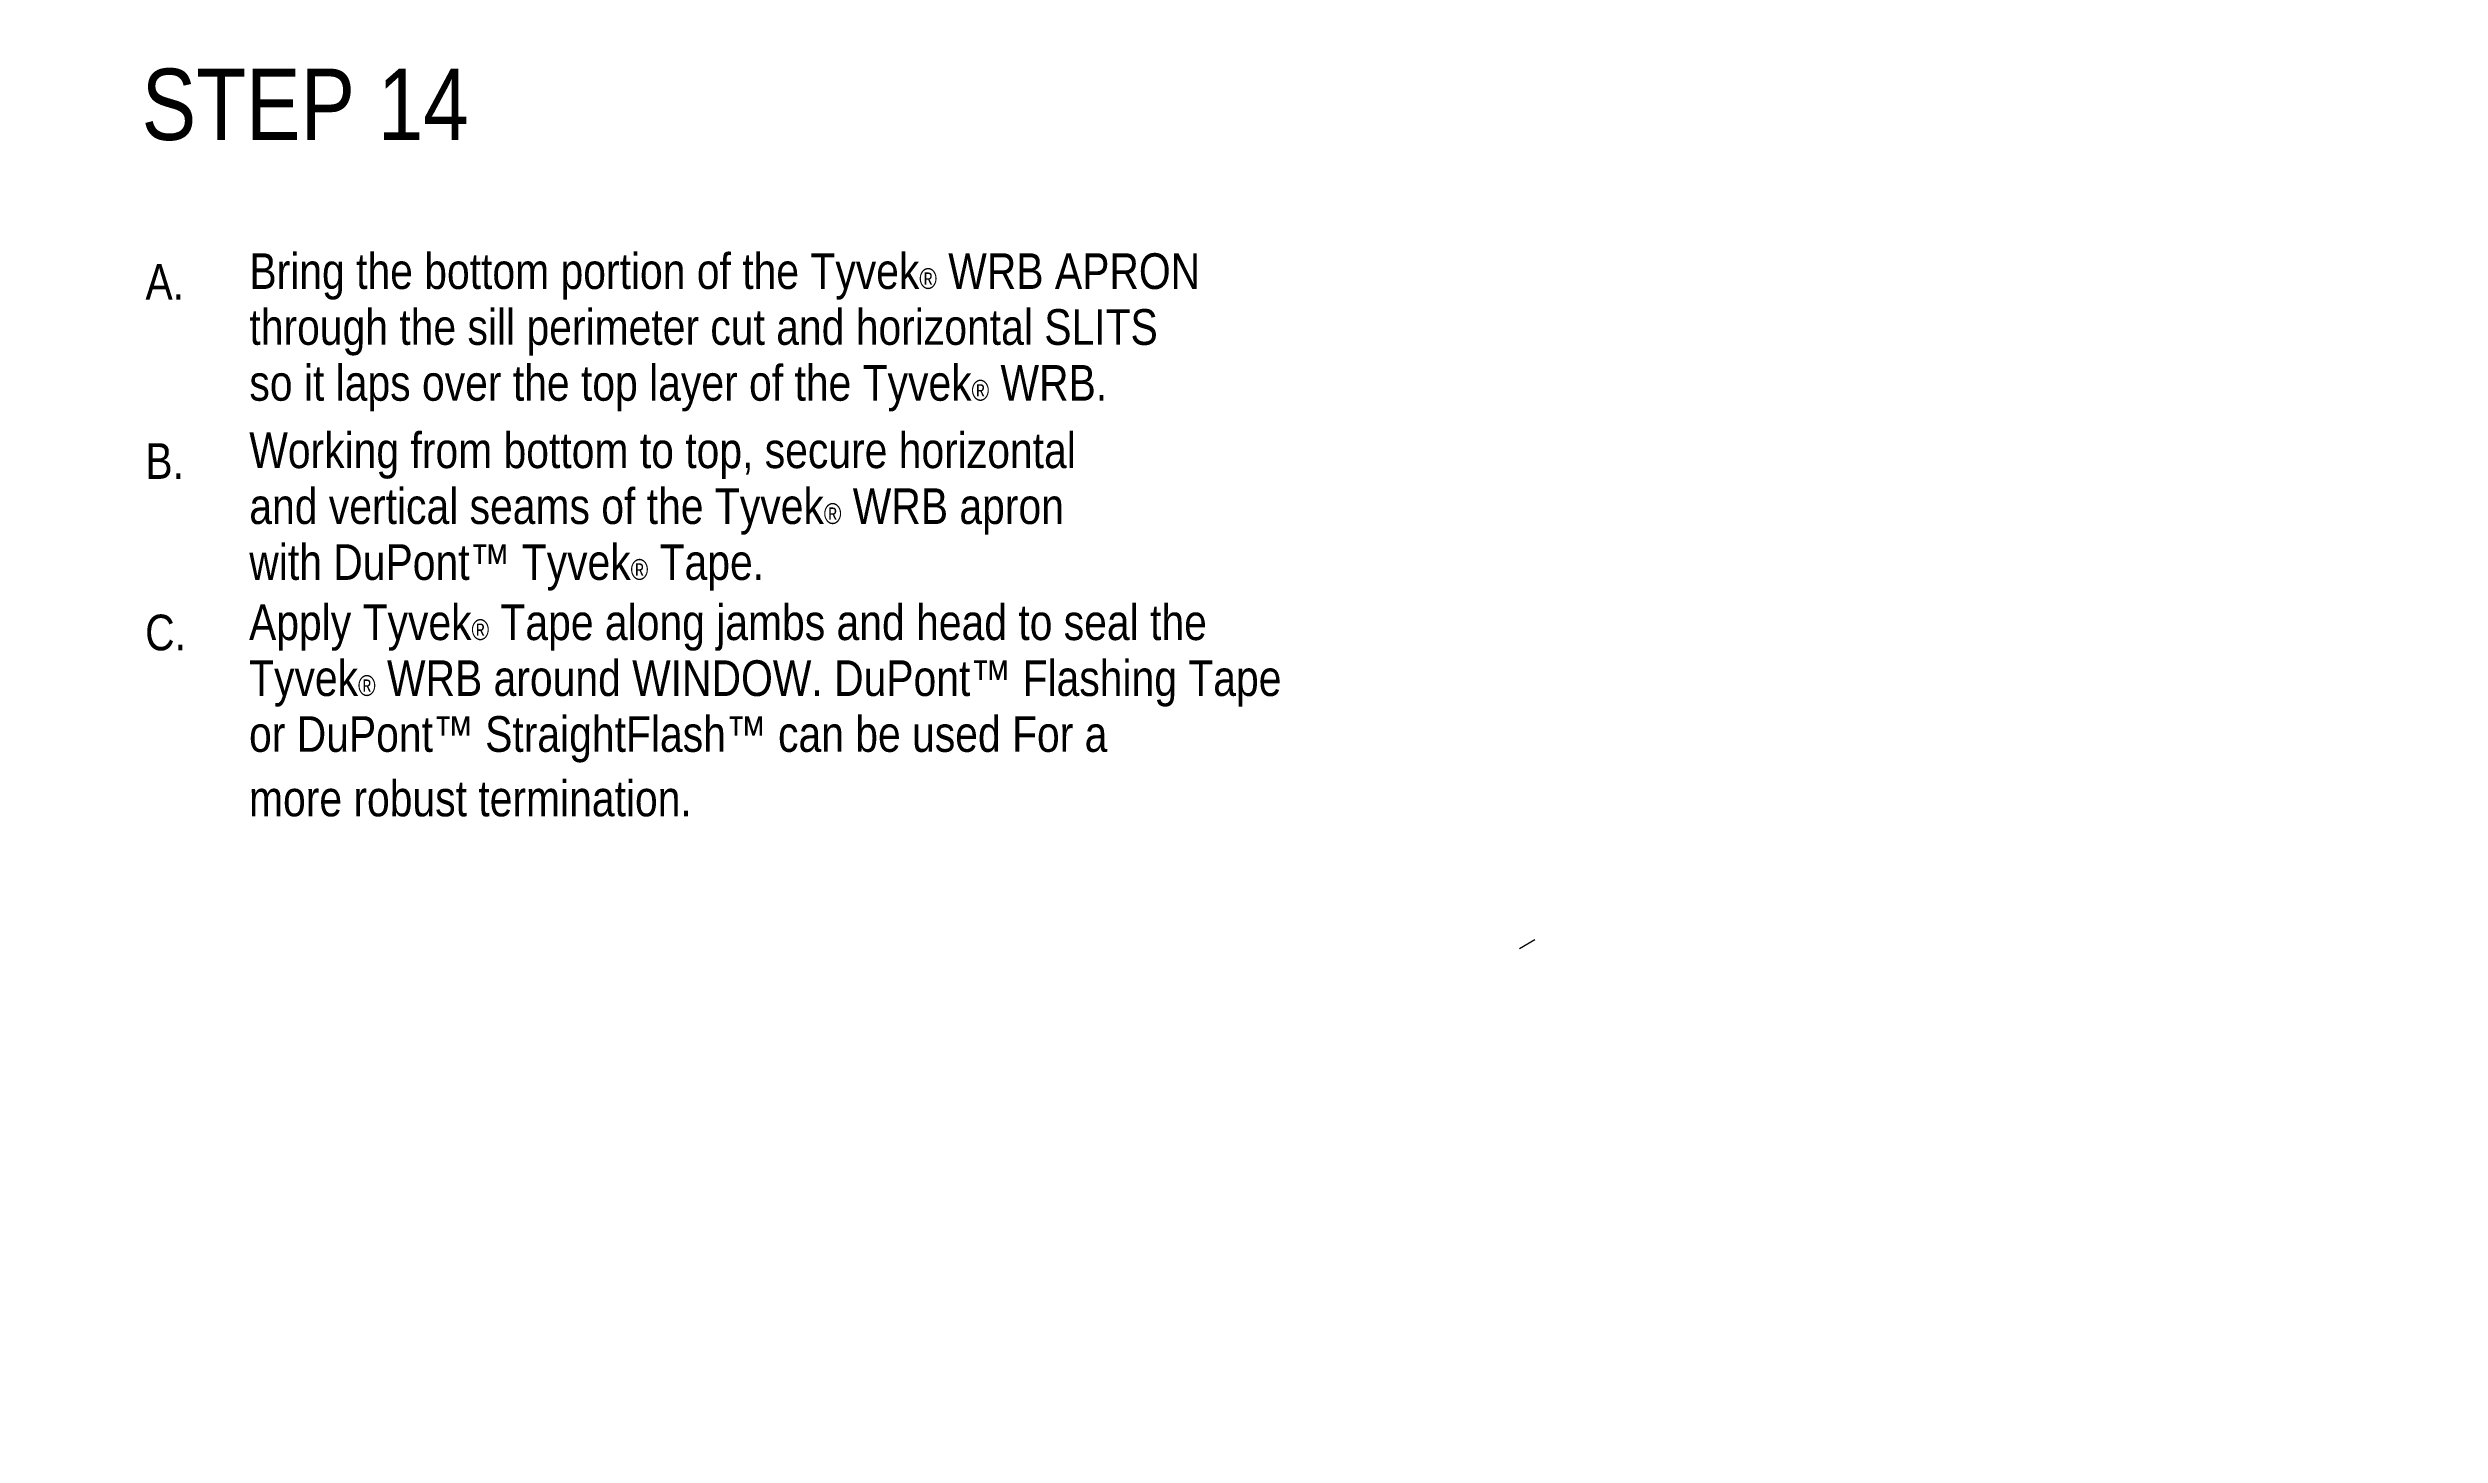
# Model space of a CAD drawing. Extents: x -1140 to 5605, y -816 to 2382.
# Drawn here: x 4096 to 4850, y 512 to 949 of the extents above; entities that cross this region are included whole.
import ezdxf

# ---------------------------------------------------------------- set-up
doc = ezdxf.new("R2010")
doc.units = 0
doc.header["$MEASUREMENT"] = 0
for name, color, linetype, lineweight in [('.ATI-TEXT', 7, 'Continuous', 0), ('G-ANNO-TTLB', 7, 'Continuous', 0), ('TYVEK', 7, 'Continuous', 0)]:
    doc.layers.add(name, color=color, linetype=linetype, lineweight=lineweight)

# ---------------------------------------------------------------- blocks, each defined once
blk = doc.blocks.new('Block_63')
at = {"layer": 'TYVEK', "color": 4, "lineweight": 25, "true_color": 0x00ffff}
for points in [[(4416.25, 573.49)], [(4478.29, 537.71)]]:
    blk.add_lwpolyline(points, dxfattribs=at)
blk = doc.blocks.new('Block_64')
at = {"layer": 'TYVEK', "color": 4, "lineweight": 25, "true_color": 0x00ffff}
for points in [[(4416.25, 573.49)], [(4395.93, 561.88)]]:
    blk.add_lwpolyline(points, dxfattribs=at)
blk = doc.blocks.new('Block_65')
at = {"layer": 'TYVEK', "color": 4, "lineweight": 25, "true_color": 0x00ffff}
for points in [[(4341.36, 619.86)], [(4363.8, 607)]]:
    blk.add_lwpolyline(points, dxfattribs=at)
blk = doc.blocks.new('Block_366')
at = {"layer": 'TYVEK', "color": 1, "lineweight": 25, "true_color": 0xff0000}
for points in [[(4455.19, 917.53)], [(4498.95, 892.27)]]:
    blk.add_lwpolyline(points, dxfattribs=at)
blk = doc.blocks.new('Block_367')
at = {"layer": 'TYVEK', "color": 1, "lineweight": 25, "true_color": 0xff0000}
for points in [[(4498.95, 912.85)], [(4498.95, 892.27)]]:
    blk.add_lwpolyline(points, dxfattribs=at)
blk = doc.blocks.new('Block_483')
at = {"layer": '.ATI-TEXT', "char_height": 0.2, "attachment_point": 7}
for s, insert in [('\\C18;\\c0;\\FArial Narrow|b0|i0|c1;\\H11.249999;\\W1.000000;Bring the bottom portion of the Tyvek\\H6.558750;®\\H11.249999; WRB APRON ', (4159.34, 869.82)), ('\\C18;\\c0;\\FArial Narrow|b0|i0|c1;\\H11.249999;\\W1.000000;A.', (4126.56, 869.82)), ('\\C18;\\c0;\\FArial Narrow|b0|i0|c1;\\H11.249999;\\W1.000000;through the sill perimeter cut and horizontal SLITS', (4159.35, 852.19)), ('\\C18;\\c0;\\FArial Narrow|b0|i0|c1;\\H11.249999;\\W1.000000;so it laps over the top layer of the Tyvek\\H6.558750;®\\H11.249999; WRB. ', (4159.34, 834.56))]:
    blk.add_mtext(s, dxfattribs=dict(at, insert=insert))
blk = doc.blocks.new('Block_484')
at = {"layer": '.ATI-TEXT', "char_height": 0.2, "attachment_point": 7}
for s, insert in [('\\C18;\\c0;\\FArial Narrow|b0|i0|c1;\\H11.249999;\\W1.000000;B.', (4126.53, 813.29)), ('\\C18;\\c0;\\FArial Narrow|b0|i0|c1;\\H11.249999;\\W1.000000;Working from bottom to top, secure horizontal', (4159.31, 813.29)), ('\\C18;\\c0;\\FArial Narrow|b0|i0|c1;\\H11.249999;\\W1.000000;and vertical seams of the Tyvek\\H6.558750;®\\H11.249999; WRB apron ', (4159.32, 795.66)), ('\\C18;\\c0;\\FArial Narrow|b0|i0|c1;\\H11.249999;\\W1.000000;with DuPont™ Tyvek\\H6.558750;®\\H11.249999; Tape. ', (4159.31, 778.02))]:
    blk.add_mtext(s, dxfattribs=dict(at, insert=insert))
blk = doc.blocks.new('Block_485')
at = {"layer": '.ATI-TEXT', "char_height": 0.2, "attachment_point": 7}
for s, insert in [('\\C18;\\c0;\\FArial Narrow|b0|i0|c1;\\H11.249999;\\W1.000000;C.', (4126.46, 759.03)), ('\\C18;\\c0;\\FArial Narrow|b0|i0|c1;\\H11.249999;\\W1.000000;Apply Tyvek\\H6.558750;®\\H11.249999; Tape along jambs and head to seal the', (4159.23, 759.03)), ('\\C18;\\c0;\\FArial Narrow|b0|i0|c1;\\H11.249999;\\W1.000000;Tyvek\\H6.558750;®\\H11.249999; WRB around WINDOW. DuPont™ Flashing Tape ', (4159.25, 741.39)), ('\\C18;\\c0;\\FArial Narrow|b0|i0|c1;\\H11.249999;\\W1.000000;or DuPont™ StraightFlash™ can be used For a', (4159.23, 723.76)), ('\\C18;\\c0;\\FArial Narrow|b0|i0|c1;\\H11.249999;\\W1.000000;more robust termination. ', (4159.22, 706.65))]:
    blk.add_mtext(s, dxfattribs=dict(at, insert=insert))

msp = doc.modelspace()

# ---------------------------------------------------------------- hatches: boundary and pattern name
at = {"layer": 'G-ANNO-TTLB', "true_color": 0xff00ff, "transparency": 33554687}
h = msp.add_hatch(color=6, dxfattribs=at)
edge = h.paths.add_edge_path()
edge.add_spline(control_points=[(5285.56, -733.23), (5285.56, -733.23), (2356.04, -733.23), (2356.04, -733.23), (2356.04, -733.23), (2356.04, 1723.77), (2356.04, 1723.77), (2356.04, 1723.77), (5285.56, 1723.77), (5285.56, 1723.77), (5285.56, 1723.77), (5285.56, -733.23), (5285.56, -733.23)], knot_values=[0, 0, 0, 0, 1, 1, 1, 2, 2, 2, 3, 3, 3, 4, 4, 4, 4], degree=3, periodic=0)
edge = h.paths.add_edge_path()
edge.add_spline(control_points=[(2365.04, 1714.77), (2365.04, 1714.77), (2365.04, -724.23), (2365.04, -724.23), (2365.04, -724.23), (5276.56, -724.23), (5276.56, -724.23), (5276.56, -724.23), (5276.56, 1714.77), (5276.56, 1714.77), (5276.56, 1714.77), (2365.04, 1714.77), (2365.04, 1714.77)], knot_values=[0, 0, 0, 0, 1, 1, 1, 2, 2, 2, 3, 3, 3, 4, 4, 4, 4], degree=3, periodic=0)
edge.add_line((2365.04, 1714.77), (2365.04, 1714.77))

# ---------------------------------------------------------------- linework, layer by layer
at = {"layer": 'G-ANNO-TTLB'}
for points in [[(5285.56, -733.23), (5285.56, -733.23), (2356.04, -733.23), (2356.04, -733.23), (2356.04, -733.23), (2356.04, 1723.77), (2356.04, 1723.77), (2356.04, 1723.77), (5285.56, 1723.77), (5285.56, 1723.77), (5285.56, 1723.77), (5285.56, -733.23), (5285.56, -733.23)], [(2365.04, 1714.77), (2365.04, 1714.77), (2365.04, -724.23), (2365.04, -724.23), (2365.04, -724.23), (5276.56, -724.23), (5276.56, -724.23), (5276.56, -724.23), (5276.56, 1714.77), (5276.56, 1714.77), (5276.56, 1714.77), (2365.04, 1714.77), (2365.04, 1714.77)]]:
    msp.add_open_spline(points, degree=3, knots=[0, 0, 0, 0, 1, 1, 1, 2, 2, 2, 3, 3, 3, 4, 4, 4, 4], dxfattribs=at)
at = {"layer": 'TYVEK', "color": 2, "lineweight": 25, "true_color": 0xffff00}
msp.add_line((4564.84, 667.79), (4560.03, 665.01), dxfattribs=at)
at = {"layer": 'TYVEK', "color": 4, "lineweight": 25, "true_color": 0x00ffff}
for points in [[(4341.36, 619.86)], [(4363.8, 607)], [(4321.89, 603.06)], [(4443.16, 552.38)]]:
    msp.add_lwpolyline(points, dxfattribs=at)
at = {"layer": 'TYVEK', "color": 33, "lineweight": 25, "true_color": 0xcc9966}
msp.add_lwpolyline([(4478.27, 533.29)], dxfattribs=at)

# ---------------------------------------------------------------- block references
at = {"layer": '.ATI-TEXT'}
for name in ['Block_483', 'Block_484', 'Block_485']:
    msp.add_blockref(name, (0, 0), dxfattribs=at)
at = {"layer": 'TYVEK'}
for name in ['Block_366', 'Block_367', 'Block_65', 'Block_64', 'Block_63']:
    msp.add_blockref(name, (0, 0), dxfattribs=at)

# ---------------------------------------------------------------- texts
at = {"layer": '.ATI-TEXT', "insert": (4125.36, 919.9), "char_height": 0.2, "attachment_point": 7}
msp.add_mtext('\\C18;\\c0;\\FArial Narrow|b0|i0|c1;\\H22.499999;\\W1.000000;STEP 14', dxfattribs=at)

doc.saveas('drawing.dxf')
